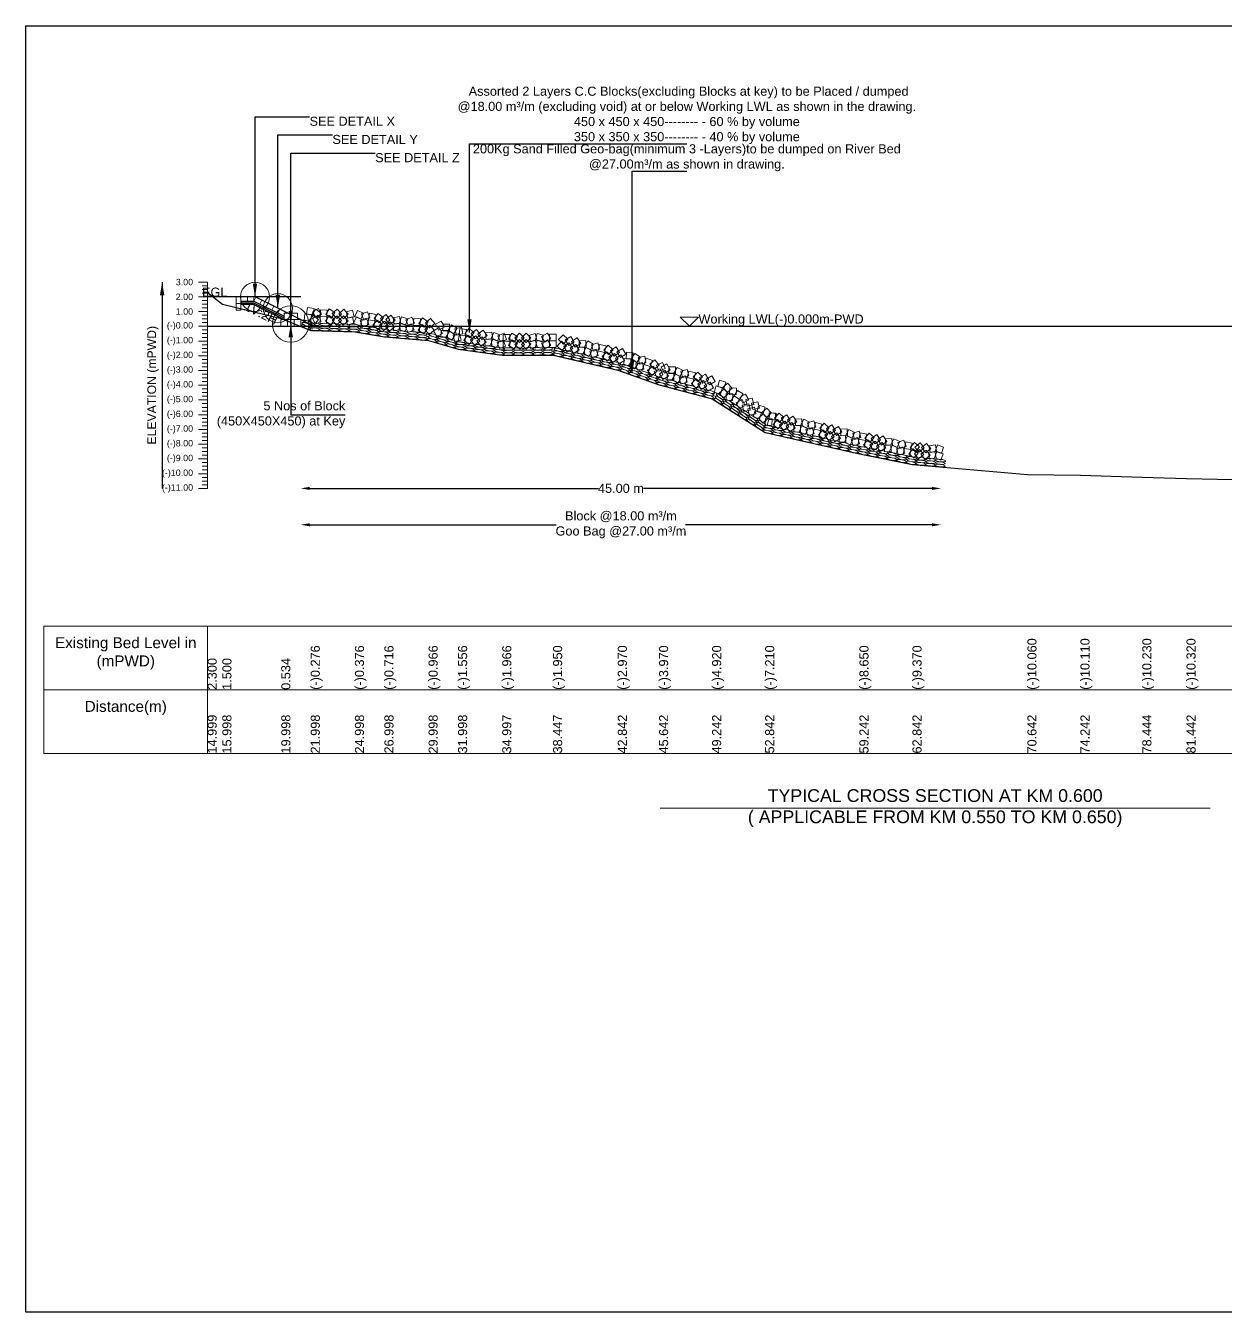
# Model space of a CAD drawing. Header units: inches. Extents: x 89000 to 1304432, y -10828 to 220529.
# Drawn here: x 293979 to 300574, y 163409 to 170480 of the extents above; entities that cross this region are included whole.
import ezdxf

# ---------------------------------------------------------------- set-up
doc = ezdxf.new("R2010")
doc.units = ezdxf.units.IN
doc.header["$LTSCALE"] = 7
doc.header["$MEASUREMENT"] = 0
for name, color, linetype, lineweight in [('Cross section Data Border', 7, 'Continuous', 9), ('Cross Section Labels', 7, 'Continuous', 9), ('Existing_Bed_Level for Xsection', 7, 'Continuous', 25), ('Long Section Labels', 7, 'Continuous', 9)]:
    doc.layers.add(name, color=color, linetype=linetype, lineweight=lineweight)
doc.styles.get("Standard").update_dxf_attribs({"font": 'arial.ttf'})
doc.dimstyles.new('Appron Lebeling Style', dxfattribs={"dimtxt": 50, "dimasz": 50, "dimexe": 0.18, "dimexo": 0.0625, "dimgap": 0.09, "dimtad": 0, "dimtih": 1, "dimtoh": 1, "dimdec": 4, "dimzin": 0, "dimdsep": 46, "dimtxsty": 'Standard', "dimcen": 0.09, "dimse1": 1, "dimse2": 1, "dimadec": 0, "dimazin": 0, "dimtfac": 1, "dimtdec": 4, "dimtofl": 0, "dimtmove": 0, "dimatfit": 3, "dimfxl": 1, "dimtolj": 1, "dimtzin": 0, "dimarcsym": 0})
doc.dimstyles.get("Standard").update_dxf_attribs({"dimtxt": 0.18, "dimasz": 0.18, "dimexe": 0.18, "dimexo": 0.0625, "dimgap": 0.09, "dimtad": 0, "dimtih": 1, "dimtoh": 1, "dimdec": 4, "dimzin": 0, "dimdsep": 46, "dimtxsty": 'Standard', "dimcen": 0.09, "dimadec": 0, "dimazin": 0, "dimtfac": 1, "dimtdec": 4, "dimtofl": 0, "dimtmove": 0, "dimatfit": 3, "dimfxl": 1, "dimtolj": 1, "dimtzin": 0, "dimarcsym": 0})

# ---------------------------------------------------------------- blocks, each defined once
blk = doc.blocks.new('*D13')
at = {"layer": 'Cross Section Labels', "color": 0, "lineweight": -2, "transparency": 16777216}
for p, q in [((295540.8, 167937.3), (297127.9, 167937.3)), ((298962.1, 167937.3), (297375.1, 167937.3))]:
    blk.add_line(p, q, dxfattribs=at)
at = {"layer": 'Cross Section Labels', "color": 0, "transparency": 16777216}
for points in [[(295540.8, 167945.6), (295540.8, 167928.9), (295490.8, 167937.3)], [(298962.1, 167945.6), (298962.1, 167928.9), (299012.1, 167937.3)]]:
    blk.add_solid(points, dxfattribs=at)
at = {"layer": 'Defpoints', "color": 0, "transparency": 16777216}
for p in [(295490.8, 168828.3), (299012.1, 168055.3), (299012.1, 167937.3)]:
    blk.add_point(p, dxfattribs=at)
at = {"layer": 'Cross Section Labels', "color": 0, "transparency": 16777216, "insert": (297251.5, 167937.3), "char_height": 50, "attachment_point": 5}
blk.add_mtext('\\A1;45.00 m', dxfattribs=at)
blk = doc.blocks.new('*D14')
at = {"layer": 'Cross Section Labels', "color": 0, "lineweight": -2, "transparency": 16777216}
for p, q in [((295540.8, 167737.3), (296895.9, 167737.3)), ((298962.1, 167737.3), (297607.1, 167737.3))]:
    blk.add_line(p, q, dxfattribs=at)
at = {"layer": 'Cross Section Labels', "color": 0, "transparency": 16777216}
for points in [[(295540.8, 167745.6), (295540.8, 167728.9), (295490.8, 167737.3)], [(298962.1, 167745.6), (298962.1, 167728.9), (299012.1, 167737.3)]]:
    blk.add_solid(points, dxfattribs=at)
at = {"layer": 'Defpoints', "color": 0, "transparency": 16777216}
for p in [(295490.8, 168828.3), (299012.1, 168055.3), (299012.1, 167737.3)]:
    blk.add_point(p, dxfattribs=at)
at = {"layer": 'Cross Section Labels', "color": 0, "transparency": 16777216, "insert": (297251.5, 167737.3), "char_height": 50, "attachment_point": 5}
blk.add_mtext('\\A1;Block @18.00 m³/m ^JGoo Bag @27.00 m³/m ', dxfattribs=at)

msp = doc.modelspace()

# ---------------------------------------------------------------- linework, layer by layer
msp.add_lwpolyline([(293979.0225, 170480.18743), (303979.0225, 170480.18743), (303979.0225, 163409.18743), (293979.0225, 163409.18743)], close=True)
at = {"layer": 'Cross section Data Border'}
msp.add_lwpolyline([(294079.0225, 167180.18743), (301767.42816, 167180.18743), (301767.42816, 166480.18743), (294079.0225, 166480.18743)], close=True, dxfattribs=at)
for points in [[(294979.0225, 167180.18743), (294979.0225, 166480.18743)], [(294079.0225, 166830.18743), (301767.42816, 166830.18743)]]:
    msp.add_lwpolyline(points, dxfattribs=at)
at = {"layer": 'Cross Section Labels'}
msp.add_lwpolyline([(297627.78805, 168828.25743), (297677.78805, 168878.25743), (297577.78805, 168878.25743)], close=True, dxfattribs=at)
msp.add_lwpolyline([(297467.0225, 166180.18743), (298979.0225, 166180.18743), (300491.0225, 166180.18743)], dxfattribs=at)
for centre, radius in [((295239.68805, 168990.25743), 80), ((295365.23805, 168927.48243), 80), ((295436.11305, 168840.40743), 100)]:
    msp.add_circle(centre, radius, dxfattribs=at)
at = {"layer": 'Existing_Bed_Level for Xsection'}
for points in [[(294979.0225, 169014.55743), (295059.99658, 168949.75743), (295383.99016, 168871.51143), (295545.98695, 168805.90143), (295788.95783, 168797.80143), (295950.95462, 168770.26143), (296193.92549, 168750.01143), (296355.92228, 168702.22143), (296598.89315, 168669.01143), (296878.29556, 168670.30743), (297234.30928, 168587.68743), (297461.1269, 168506.68743), (297752.68168, 168429.73743), (298044.30395, 168244.24743), (298562.68158, 168127.60743), (298854.30031, 168069.28743), (299486.11068, 168013.39743), (299777.68148, 168009.34743), (300118.08421, 167999.62743), (300360.95017, 167992.33743), (300701.10549, 167985.04743), (301106.10415, 167980.18743)], [(295490.78805, 168990.25743), (294979.0225, 168990.25743)], [(295563.68805, 168828.25743), (295244.81889, 168987.69201), (295239.68805, 168990.25743), (295233.9516, 168990.25743), (295161.0516, 168990.25743)], [(295161.0516, 168965.95743), (295233.9516, 168965.95743), (295399.66305, 168883.1017)], [(295161.0516, 168957.85743), (295232.03944, 168957.85743), (295399.66305, 168874.04563)], [(295161.0516, 168949.75743), (295230.12729, 168949.75743), (295399.66305, 168864.98955)], [(294979.0225, 168828.25743), (301106.10415, 168828.25743)]]:
    msp.add_lwpolyline(points, dxfattribs=at)
at = {"layer": 'Long Section Labels'}
for points in [[(294979.0225, 169071.25743), (294929.0225, 169071.25743)], [(294979.0225, 167937.25743), (294979.0225, 168018.25743), (294979.0225, 168099.25743), (294979.0225, 168180.25743), (294979.0225, 168261.25743), (294979.0225, 168342.25743), (294979.0225, 168423.25743), (294979.0225, 168504.25743), (294979.0225, 168585.25743), (294979.0225, 168666.25743), (294979.0225, 168747.25743), (294979.0225, 168828.25743), (294979.0225, 168909.25743), (294979.0225, 168990.25743), (294979.0225, 169071.25743)], [(294979.0225, 169051.00743), (294949.0225, 169051.00743)], [(294979.0225, 169030.75743), (294949.0225, 169030.75743)], [(294979.0225, 169010.50743), (294949.0225, 169010.50743)], [(294979.0225, 168990.25743), (294929.0225, 168990.25743)], [(294979.0225, 168970.00743), (294949.0225, 168970.00743)], [(294979.0225, 168949.75743), (294949.0225, 168949.75743)], [(294979.0225, 168929.50743), (294949.0225, 168929.50743)], [(294979.0225, 168909.25743), (294929.0225, 168909.25743)], [(294979.0225, 168889.00743), (294949.0225, 168889.00743)], [(294979.0225, 168868.75743), (294949.0225, 168868.75743)], [(294979.0225, 168828.25743), (294929.0225, 168828.25743)], [(294979.0225, 168848.50743), (294949.0225, 168848.50743)], [(294979.0225, 168808.00743), (294949.0225, 168808.00743)], [(294979.0225, 168787.75743), (294949.0225, 168787.75743)], [(294979.0225, 168747.25743), (294929.0225, 168747.25743)], [(294979.0225, 168767.50743), (294949.0225, 168767.50743)], [(294979.0225, 168727.00743), (294949.0225, 168727.00743)], [(294979.0225, 168666.25743), (294929.0225, 168666.25743)], [(294979.0225, 168706.75743), (294949.0225, 168706.75743)], [(294979.0225, 168686.50743), (294949.0225, 168686.50743)], [(294979.0225, 168646.00743), (294949.0225, 168646.00743)], [(294979.0225, 168585.25743), (294929.0225, 168585.25743)], [(294979.0225, 168625.75743), (294949.0225, 168625.75743)], [(294979.0225, 168605.50743), (294949.0225, 168605.50743)], [(294979.0225, 168504.25743), (294929.0225, 168504.25743)], [(294979.0225, 168565.00743), (294949.0225, 168565.00743)], [(294979.0225, 168544.75743), (294949.0225, 168544.75743)], [(294979.0225, 168524.50743), (294949.0225, 168524.50743)], [(294979.0225, 168484.00743), (294949.0225, 168484.00743)], [(294979.0225, 168463.75743), (294949.0225, 168463.75743)], [(294979.0225, 168443.50743), (294949.0225, 168443.50743)], [(294979.0225, 168423.25743), (294929.0225, 168423.25743)], [(294979.0225, 168403.00743), (294949.0225, 168403.00743)], [(294979.0225, 168382.75743), (294949.0225, 168382.75743)], [(294979.0225, 168362.50743), (294949.0225, 168362.50743)], [(294979.0225, 168342.25743), (294929.0225, 168342.25743)], [(294979.0225, 168322.00743), (294949.0225, 168322.00743)], [(294979.0225, 168301.75743), (294949.0225, 168301.75743)], [(294979.0225, 168261.25743), (294929.0225, 168261.25743)], [(294979.0225, 168281.50743), (294949.0225, 168281.50743)], [(294979.0225, 168241.00743), (294949.0225, 168241.00743)], [(294979.0225, 168220.75743), (294949.0225, 168220.75743)], [(294979.0225, 168180.25743), (294929.0225, 168180.25743)], [(294979.0225, 168200.50743), (294949.0225, 168200.50743)], [(294979.0225, 168160.00743), (294949.0225, 168160.00743)], [(294979.0225, 168099.25743), (294929.0225, 168099.25743)], [(294979.0225, 168139.75743), (294949.0225, 168139.75743)], [(294979.0225, 168119.50743), (294949.0225, 168119.50743)], [(294979.0225, 168079.00743), (294949.0225, 168079.00743)], [(294979.0225, 168018.25743), (294929.0225, 168018.25743)], [(294979.0225, 168058.75743), (294949.0225, 168058.75743)], [(294979.0225, 168038.50743), (294949.0225, 168038.50743)], [(294979.0225, 167937.25743), (294929.0225, 167937.25743)], [(294979.0225, 167998.00743), (294949.0225, 167998.00743)], [(294979.0225, 167977.75743), (294949.0225, 167977.75743)], [(294979.0225, 167957.50743), (294949.0225, 167957.50743)]]:
    msp.add_lwpolyline(points, dxfattribs=at)
for points in [[(295161.0516, 168990.25743), (295136.7516, 168990.25743), (295136.7516, 168953.80743), (295161.0516, 168953.80743)], [(295161.0516, 168953.80743), (295136.7516, 168953.80743), (295136.7516, 168917.35743), (295161.0516, 168917.35743)], [(295197.5016, 168990.25743), (295161.0516, 168990.25743), (295161.0516, 168965.95743), (295197.5016, 168965.95743)], [(295233.9516, 168990.25743), (295197.5016, 168990.25743), (295197.5016, 168965.95743), (295233.9516, 168965.95743)], [(295277.42076, 168971.39107), (295244.81889, 168987.69201), (295233.9516, 168965.95743), (295266.55347, 168949.65649)], [(295310.02263, 168955.09014), (295277.42076, 168971.39107), (295266.55347, 168949.65649), (295299.15534, 168933.35556)], [(295342.6245, 168938.7892), (295310.02263, 168955.09014), (295299.15534, 168933.35556), (295331.75721, 168917.05462)], [(295375.22637, 168922.48827), (295342.6245, 168938.7892), (295331.75721, 168917.05462), (295364.35908, 168900.75368)], [(295564.03232, 168926.23636), (295527.85688, 168930.70176), (295523.39147, 168894.52632), (295559.56692, 168890.06092)], [(295407.82824, 168906.18733), (295375.22637, 168922.48827), (295364.35908, 168900.75368), (295396.96095, 168884.45275)], [(295417.88805, 168864.70743), (295381.43805, 168864.70743), (295381.43805, 168828.25743), (295417.88805, 168828.25743)], [(295436.11305, 168901.15743), (295399.66305, 168901.15743), (295399.66305, 168864.70743), (295436.11305, 168864.70743)], [(295454.33805, 168864.70743), (295417.88805, 168864.70743), (295417.88805, 168828.25743), (295454.33805, 168828.25743)], [(295472.56305, 168901.15743), (295436.11305, 168901.15743), (295436.11305, 168864.70743), (295472.56305, 168864.70743)], [(295490.78805, 168864.70743), (295454.33805, 168864.70743), (295454.33805, 168828.25743), (295490.78805, 168828.25743)], [(295550.3494, 168892.45204), (295514.17396, 168896.91744), (295509.70855, 168860.742), (295545.884, 168856.2766)], [(295589.34024, 168866.4745), (295560.2529, 168888.44104), (295538.28635, 168859.3537), (295567.37369, 168837.38716)], [(295603.02316, 168900.25882), (295573.93582, 168922.22536), (295551.96927, 168893.13802), (295581.05661, 168871.17148)], [(295587.03517, 168889.0067), (295554.86857, 168871.86284), (295572.01243, 168839.69624), (295604.17903, 168856.8401)], [(295588.24964, 168925.43647), (295556.08304, 168908.29261), (295573.2269, 168876.126), (295605.3935, 168893.26986)], [(295634.77568, 168880.74465), (295598.34592, 168881.95912), (295597.13145, 168845.52936), (295633.56121, 168844.31488)], [(295635.99015, 168917.17441), (295599.56039, 168918.38888), (295598.34592, 168881.95912), (295634.77568, 168880.74465)], [(295677.48408, 168867.77517), (295646.53068, 168887.02328), (295627.28257, 168856.06989), (295658.23596, 168836.82178)], [(295678.69855, 168904.20493), (295647.74515, 168923.45305), (295628.49704, 168892.49965), (295659.45044, 168873.25154)], [(295689.6821, 168886.46745), (295663.0537, 168861.57708), (295687.94407, 168834.94867), (295714.57247, 168859.83904)], [(295690.89657, 168922.89721), (295664.26817, 168898.00684), (295689.15854, 168871.37843), (295715.78694, 168896.2688)], [(295751.00292, 168858.64508), (295726.09135, 168885.25366), (295699.48278, 168860.34209), (295724.39434, 168833.73352)], [(295752.21739, 168895.07485), (295727.30582, 168921.68342), (295700.69725, 168896.77185), (295725.60881, 168870.16328)], [(295775.29179, 168880.16105), (295739.79068, 168871.8983), (295748.05343, 168836.39718), (295783.55454, 168844.65993)], [(295776.50627, 168916.59081), (295741.00515, 168908.32806), (295749.2679, 168872.82694), (295784.76902, 168881.08969)], [(295830.16626, 168864.25242), (295797.04044, 168879.46039), (295781.83246, 168846.33457), (295814.95828, 168831.1266)], [(295836.27523, 168900.18684), (295803.14941, 168915.39482), (295787.94143, 168882.269), (295821.06726, 168867.06102)], [(295852.69677, 168872.60373), (295818.51458, 168859.94751), (295831.1708, 168825.76531), (295865.35299, 168838.42153)], [(295858.80575, 168908.53816), (295824.62355, 168895.88194), (295837.27977, 168861.69974), (295871.46197, 168874.35596)], [(295898.88991, 168857.98828), (295862.95548, 168864.09725), (295856.84651, 168828.16282), (295892.78094, 168822.05385)], [(295904.99888, 168893.9227), (295869.06446, 168900.03167), (295862.95548, 168864.09725), (295898.88991, 168857.98828)], [(295939.46288, 168839.38589), (295911.38332, 168862.62682), (295888.14239, 168834.54726), (295916.22195, 168811.30633)], [(295945.57185, 168875.32032), (295917.49229, 168898.56125), (295894.25136, 168870.48169), (295922.33092, 168847.24076)], [(295954.06687, 168856.26536), (295924.32931, 168835.18742), (295945.40725, 168805.44985), (295975.14482, 168826.52779)], [(295960.17585, 168892.19978), (295930.43828, 168871.12184), (295951.51622, 168841.38427), (295981.25379, 168862.46221)], [(296009.61965, 168861.70017), (295986.06426, 168889.51646), (295958.24797, 168865.96106), (295981.80336, 168838.14477)], [(296034.95, 168881.97971), (295999.08141, 168875.49537), (296005.56575, 168839.62678), (296041.43434, 168846.11112)], [(296079.89833, 168868.75982), (296045.59799, 168881.09227), (296033.26554, 168846.79194), (296067.56588, 168834.45948)], [(296101.63602, 168878.99904), (296068.65547, 168863.47853), (296084.17598, 168830.49798), (296117.15653, 168846.01849)], [(296148.90578, 168868.36949), (296112.58171, 168871.39686), (296109.55435, 168835.0728), (296145.87841, 168832.04543)], [(296190.91522, 168853.289), (296160.9589, 168874.05487), (296140.19303, 168844.09855), (296170.14935, 168823.33268)], [(296204.02909, 168871.35054), (296176.19405, 168847.81731), (296199.72729, 168819.98227), (296227.56232, 168843.51551)], [(296280.74996, 168824.48299), (296263.30921, 168856.4896), (296231.30261, 168839.04885), (296248.74336, 168807.04224)], [(296006.59228, 168825.37611), (295983.03689, 168853.19239), (295955.2206, 168829.637), (295978.776, 168801.82071)], [(296031.92263, 168845.65565), (295996.05404, 168839.17131), (296002.53838, 168803.30272), (296038.40697, 168809.78706)], [(296076.87096, 168832.43576), (296042.57063, 168844.76821), (296030.23817, 168810.46787), (296064.53851, 168798.13542)], [(296098.60865, 168842.67497), (296065.6281, 168827.15447), (296081.14861, 168794.17392), (296114.12916, 168809.69443)], [(296145.87841, 168832.04543), (296109.55435, 168835.0728), (296106.52698, 168798.74873), (296142.85104, 168795.72136)], [(296187.88785, 168816.96493), (296157.93154, 168837.73081), (296137.16566, 168807.77449), (296167.12198, 168787.00862)], [(296201.00172, 168835.02648), (296173.16668, 168811.49324), (296196.69992, 168783.65821), (296224.53496, 168807.19144)], [(296270.43642, 168789.52254), (296252.99568, 168821.52914), (296220.98907, 168804.08839), (296238.42982, 168772.08179)], [(296299.34575, 168804.25811), (296262.90702, 168805.16448), (296262.00065, 168768.72575), (296298.43938, 168767.81938)], [(296309.65929, 168839.21856), (296273.22056, 168840.12493), (296272.31419, 168803.6862), (296308.75292, 168802.77983)], [(296340.69007, 168782.21802), (296309.59402, 168801.23481), (296290.57724, 168770.13875), (296321.67329, 168751.12197)], [(296351.00361, 168817.17848), (296319.90756, 168836.19526), (296300.89078, 168805.09921), (296331.98683, 168786.08243)], [(296364.04976, 168787.84772), (296328.61124, 168779.3205), (296337.13846, 168743.88198), (296372.57699, 168752.4092)], [(296374.3633, 168822.80818), (296338.92478, 168814.28096), (296347.452, 168778.84243), (296382.89052, 168787.36965)], [(296402.65498, 168811.10577), (296366.54077, 168816.04197), (296361.60457, 168779.92776), (296397.71878, 168774.99156)], [(296443.8119, 168793.83375), (296414.9908, 168816.14848), (296392.67608, 168787.32738), (296421.49717, 168765.01265)], [(296457.85879, 168811.17958), (296428.82299, 168789.14495), (296450.85761, 168760.10915), (296479.89341, 168782.14378)], [(296516.01041, 168777.22791), (296493.95267, 168806.24616), (296464.93442, 168784.18842), (296486.99216, 168755.17017)], [(296542.37364, 168796.14527), (296506.21332, 168791.55897), (296510.79962, 168755.39866), (296546.95993, 168759.98495)], [(296586.56335, 168780.57648), (296552.96012, 168794.69828), (296538.83833, 168761.09504), (296572.44156, 168746.97325)], [(296608.81013, 168789.65666), (296575.05796, 168775.89464), (296588.81998, 168742.14246), (296622.57215, 168755.90449)], [(296683.00948, 168772.07342), (296651.34784, 168790.13285), (296633.28841, 168758.47121), (296664.95005, 168740.41178)], [(296694.48926, 168791.2152), (296668.82474, 168765.3321), (296694.70784, 168739.66758), (296720.37236, 168765.55067)], [(296756.82187, 168765.74027), (296730.91835, 168791.38417), (296705.27444, 168765.48064), (296731.17797, 168739.83674)], [(296780.27663, 168788.1626), (296745.11469, 168778.55839), (296754.71891, 168743.39645), (296789.88084, 168753.00067)], [(296826.21094, 168778.93455), (296790.96142, 168788.21216), (296781.68381, 168752.96265), (296816.93333, 168743.68503)], [(296846.96717, 168791.04023), (296815.47443, 168772.68786), (296833.82679, 168741.19511), (296865.31954, 168759.54748)], [(296397.71878, 168774.99156), (296361.60457, 168779.92776), (296356.66836, 168743.81355), (296392.78258, 168738.87735)], [(296438.8757, 168757.71953), (296410.0546, 168780.03426), (296387.73987, 168751.21317), (296416.56097, 168728.89844)], [(296452.92259, 168775.06536), (296423.88678, 168753.03074), (296445.92141, 168723.99494), (296474.95721, 168746.02956)], [(296511.07421, 168741.1137), (296489.01647, 168770.13194), (296459.99822, 168748.0742), (296482.05596, 168719.05596)], [(296537.43743, 168760.03105), (296501.27712, 168755.44476), (296505.86342, 168719.28444), (296542.02373, 168723.87074)], [(296581.62715, 168744.46227), (296548.02392, 168758.58406), (296533.90213, 168724.98083), (296567.50536, 168710.85903)], [(296603.87393, 168753.54245), (296570.12175, 168739.78042), (296583.88378, 168706.02825), (296617.63595, 168719.79027)], [(296639.8396, 168783.41258), (296603.39, 168783.24351), (296603.55907, 168746.79391), (296640.00867, 168746.96298)], [(296640.00867, 168746.96298), (296603.55907, 168746.79391), (296603.72814, 168710.3443), (296640.17775, 168710.51337)], [(296683.17855, 168735.62381), (296651.51691, 168753.68324), (296633.45748, 168722.0216), (296665.11912, 168703.96217)], [(296694.65833, 168754.76559), (296668.99381, 168728.88249), (296694.87691, 168703.21797), (296720.54143, 168729.10107)], [(296756.99095, 168729.29066), (296731.08742, 168754.93456), (296705.44351, 168729.03104), (296731.34704, 168703.38713)], [(296780.4457, 168751.71299), (296745.28376, 168742.10878), (296754.88798, 168706.94684), (296790.04991, 168716.55106)], [(296826.38001, 168742.48494), (296791.1305, 168751.76255), (296781.85288, 168716.51304), (296817.1024, 168707.23542)], [(296847.13624, 168754.59062), (296815.6435, 168736.23825), (296833.99587, 168704.7455), (296865.48861, 168723.09787)], [(296894.98686, 168784.59608), (296858.53725, 168784.42701), (296858.70632, 168747.9774), (296895.15593, 168748.14647)], [(296895.15593, 168748.14647), (296858.70632, 168747.9774), (296858.87539, 168711.52779), (296895.325, 168711.69686)], [(296952.04163, 168721.17374), (296925.39726, 168746.04701), (296900.52398, 168719.40264), (296927.16835, 168694.52936)], [(296960.28159, 168756.68015), (296933.63722, 168781.55343), (296908.76394, 168754.90905), (296935.40832, 168730.03578)], [(296967.62575, 168737.15273), (296936.68471, 168717.88475), (296955.95269, 168686.94372), (296986.89372, 168706.21169)], [(296975.86571, 168772.65914), (296944.92468, 168753.39117), (296964.19265, 168722.45013), (296995.13369, 168741.71811)], [(297022.40478, 168697.99172), (297003.11217, 168728.9174), (296972.18649, 168709.6248), (296991.4791, 168678.69911)], [(297030.64474, 168733.49814), (297011.35213, 168764.42382), (296980.42645, 168745.13121), (296999.71906, 168714.20553)], [(297050.39761, 168714.40171), (297013.96864, 168713.16386), (297015.20649, 168676.73488), (297051.63546, 168677.97273)], [(297058.63757, 168749.90812), (297022.2086, 168748.67027), (297023.44645, 168712.2413), (297059.87543, 168713.47915)], [(297101.20635, 168730.33729), (297069.04589, 168747.49267), (297051.89051, 168715.33221), (297084.05097, 168698.17683)], [(297124.19458, 168737.33083), (297089.31879, 168726.73453), (297099.9151, 168691.85874), (297134.79089, 168702.45504)], [(297169.43445, 168719.98805), (297133.92803, 168728.22801), (297125.68807, 168692.7216), (297161.19448, 168684.48163)], [(297208.8265, 168699.00041), (297182.18212, 168723.87368), (297157.30885, 168697.22931), (297183.95322, 168672.35603)], [(297224.41062, 168714.9794), (297193.46958, 168695.71143), (297212.73756, 168664.77039), (297243.67859, 168684.03837)], [(297092.96639, 168694.83087), (297060.80592, 168711.98626), (297043.65054, 168679.82579), (297075.81101, 168662.67041)], [(297115.95462, 168701.82442), (297081.07883, 168691.22811), (297091.67514, 168656.35232), (297126.55093, 168666.94863)], [(297161.19448, 168684.48163), (297125.68807, 168692.7216), (297117.44811, 168657.21518), (297152.95452, 168648.97522)], [(297200.58653, 168663.49399), (297173.94216, 168688.36727), (297149.06889, 168661.72289), (297175.71326, 168636.84962)], [(297216.17065, 168679.47299), (297185.22962, 168660.20501), (297204.4976, 168629.26398), (297235.43863, 168648.53195)], [(297270.94968, 168640.31198), (297251.65708, 168671.23766), (297220.7314, 168651.94505), (297240.024, 168621.01937)], [(297279.18965, 168675.8184), (297259.89704, 168706.74408), (297228.97136, 168687.45147), (297248.26397, 168656.52579)], [(297306.43501, 168648.85197), (297270.10452, 168651.80117), (297267.15532, 168615.47068), (297303.48582, 168612.52148)], [(297318.69363, 168683.17877), (297282.36314, 168686.12797), (297279.41394, 168649.79747), (297315.74443, 168646.84827)], [(297346.47775, 168624.52714), (297316.49753, 168645.2585), (297295.76618, 168615.27828), (297325.74639, 168594.54692)], [(297358.73637, 168658.85393), (297328.75615, 168679.58529), (297308.02479, 168649.60507), (297338.00501, 168628.87372)], [(297382.3751, 168663.16426), (297346.514, 168656.63861), (297353.03965, 168620.77751), (297388.90075, 168627.30316)], [(297425.32687, 168640.74636), (297391.00008, 168653.00497), (297378.74146, 168618.67818), (297413.06826, 168606.41956)], [(297370.11648, 168628.83747), (297334.25538, 168622.31181), (297340.78103, 168586.45072), (297376.64213, 168592.97637)], [(297413.06826, 168606.41956), (297378.74146, 168618.67818), (297366.48284, 168584.35139), (297400.80964, 168572.09277)], [(297449.79271, 168581.05169), (297426.17751, 168608.81722), (297398.41198, 168585.20203), (297422.02718, 168557.43649)], [(297462.05133, 168615.37848), (297438.43613, 168643.14402), (297410.6706, 168619.52882), (297434.28579, 168591.76328)], [(297467.10695, 168595.13749), (297434.15988, 168579.54605), (297449.75132, 168546.59898), (297482.69839, 168562.19042)], [(297479.36557, 168629.46429), (297446.4185, 168613.87285), (297462.00994, 168580.92578), (297494.95701, 168596.51722)], [(297513.15948, 168554.53876), (297494.80357, 168586.02944), (297463.31288, 168567.67353), (297481.66879, 168536.18285)], [(297522.4612, 168589.78192), (297504.10529, 168621.2726), (297472.61461, 168602.9167), (297490.97051, 168571.42601)], [(297550.93385, 168605.34452), (297514.48414, 168605.20037), (297514.62828, 168568.75066), (297551.07799, 168568.8948)], [(297592.89618, 168584.5051), (297561.26499, 168602.61782), (297543.15227, 168570.98663), (297574.78346, 168552.87391)], [(297616.08392, 168590.80567), (297580.90586, 168581.26068), (297590.45086, 168546.08262), (297625.62891, 168555.62761)], [(297660.78299, 168572.11314), (297625.53983, 168581.41487), (297616.23811, 168546.1717), (297651.48127, 168536.86998)], [(297699.52751, 168549.95289), (297673.64153, 168575.6145), (297647.97991, 168549.72852), (297673.8659, 168524.0669)], [(297541.63213, 168570.10135), (297505.18241, 168569.95721), (297505.32656, 168533.5075), (297541.77627, 168533.65164)], [(297583.59446, 168549.26194), (297551.96327, 168567.37466), (297533.85055, 168535.74347), (297565.48174, 168517.63075)], [(297606.7822, 168555.56251), (297571.60414, 168546.01751), (297581.14913, 168510.83946), (297616.32719, 168520.38445)], [(297651.48127, 168536.86998), (297616.23811, 168546.1717), (297606.93639, 168510.92854), (297642.17955, 168501.62682)], [(297690.22579, 168514.70973), (297664.33981, 168540.37134), (297638.67819, 168514.48535), (297664.56418, 168488.82374)], [(297706.28239, 168530.21388), (297674.77709, 168511.88305), (297693.10792, 168480.37776), (297724.61321, 168498.70859)], [(297715.58411, 168565.45704), (297684.07882, 168547.12621), (297702.40964, 168515.62092), (297733.91493, 168533.95175)], [(297759.86161, 168489.42671), (297741.5057, 168520.91739), (297710.01502, 168502.56149), (297728.37093, 168471.0708)], [(297769.16333, 168524.66987), (297750.80742, 168556.16056), (297719.31674, 168537.80465), (297737.67265, 168506.31396)], [(297829.06048, 168521.36888), (297794.28745, 168532.2977), (297783.35863, 168497.52467), (297818.13166, 168486.59585)], [(297862.7153, 168488.77331), (297838.07616, 168515.63434), (297811.21512, 168490.9952), (297835.85426, 168464.13417)], [(297809.49796, 168490.61322), (297774.72493, 168501.54204), (297763.79611, 168466.76902), (297798.56914, 168455.8402)], [(297843.15278, 168458.01765), (297818.51364, 168484.87869), (297791.6526, 168460.23955), (297816.29174, 168433.37851)], [(297867.1589, 168456.98102), (297830.74341, 168458.56664), (297829.15779, 168422.15114), (297865.57328, 168420.56552)], [(297886.72142, 168487.73667), (297850.30593, 168489.32229), (297848.72031, 168452.90679), (297885.1358, 168451.32118)], [(297904.07309, 168425.60013), (297873.31743, 168445.16265), (297853.75491, 168414.40699), (297884.51057, 168394.84447)], [(297923.63561, 168456.35578), (297892.87995, 168475.9183), (297873.31743, 168445.16265), (297904.07309, 168425.60013)], [(297953.82349, 168423.47864), (297936.95023, 168455.78801), (297904.64086, 168438.91474), (297921.51412, 168406.60537)], [(297973.82928, 168433.3762), (297938.24581, 168425.47562), (297946.14638, 168389.89215), (297981.72985, 168397.79272)], [(297934.26097, 168392.72299), (297917.38771, 168425.03236), (297885.07834, 168408.15909), (297901.9516, 168375.84972)], [(297954.26676, 168402.62054), (297918.68329, 168394.71997), (297926.58386, 168359.1365), (297962.16733, 168367.03707)], [(297992.934, 168347.49187), (297985.00509, 168383.06904), (297949.42793, 168375.14013), (297957.35683, 168339.56296)], [(298012.49652, 168378.24752), (298004.56761, 168413.82469), (297968.99045, 168405.89578), (297976.91935, 168370.31861)], [(298024.78754, 168353.67558), (297990.01451, 168364.6044), (297979.0857, 168329.83137), (298013.85872, 168318.90255)], [(298044.35006, 168384.43124), (298009.57703, 168395.36006), (297998.64822, 168360.58703), (298033.42124, 168349.65821)], [(298078.00488, 168351.83566), (298053.36574, 168378.6967), (298026.50471, 168354.05756), (298051.14385, 168327.19652)], [(298058.44236, 168321.08001), (298033.80322, 168347.94105), (298006.94218, 168323.30191), (298031.58133, 168296.44087)], [(298082.44848, 168320.04338), (298046.03299, 168321.62899), (298044.44737, 168285.2135), (298080.86287, 168283.62788)], [(298099.906, 168311.44059), (298064.3451, 168319.44214), (298056.34355, 168283.88124), (298091.90445, 168275.87969)], [(298102.011, 168350.79903), (298065.59551, 168352.38465), (298064.00989, 168315.96915), (298100.42539, 168314.38354)], [(298107.90755, 168347.00149), (298072.34664, 168355.00304), (298064.3451, 168319.44214), (298099.906, 168311.44059)], [(298139.43798, 168290.71772), (298112.62732, 168315.41167), (298087.93337, 168288.60101), (298114.74403, 168263.90706)], [(298147.43953, 168326.27863), (298120.62886, 168350.97257), (298095.93492, 168324.16191), (298122.74558, 168299.46796)], [(298154.91454, 168306.80092), (298124.10348, 168287.32578), (298143.57862, 168256.51472), (298174.38968, 168275.98986)], [(298162.91608, 168342.36182), (298132.10502, 168322.88668), (298151.58016, 168292.07562), (298182.39122, 168311.55076)], [(298209.95508, 168268.00833), (298190.45541, 168298.80388), (298159.65987, 168279.30421), (298179.15954, 168248.50866)], [(298217.95663, 168303.56924), (298198.45696, 168334.36478), (298167.66142, 168314.86511), (298187.16109, 168284.06957)], [(298245.83873, 168320.16667), (298209.41888, 168318.68443), (298210.90112, 168282.26458), (298247.32097, 168283.74682)], [(298288.53786, 168300.88189), (298256.26302, 168317.8211), (298239.3238, 168285.54626), (298271.59864, 168268.60705)], [(298311.47865, 168308.02952), (298276.67474, 168297.19945), (298287.50481, 168262.39554), (298322.30872, 168273.22561)], [(298356.83386, 168290.99066), (298321.27296, 168298.9922), (298313.27141, 168263.4313), (298348.83231, 168255.42975)], [(298396.36584, 168270.26779), (298369.55518, 168294.96173), (298344.86123, 168268.15107), (298371.67189, 168243.45713)], [(298237.83718, 168284.60577), (298201.41733, 168283.12353), (298202.89958, 168246.70368), (298239.31943, 168248.18592)], [(298280.53631, 168265.32099), (298248.26147, 168282.2602), (298231.32225, 168249.98536), (298263.59709, 168233.04614)], [(298303.4771, 168272.46861), (298268.67319, 168261.63855), (298279.50326, 168226.83464), (298314.30717, 168237.66471)], [(298348.83231, 168255.42975), (298313.27141, 168263.4313), (298305.26986, 168227.8704), (298340.83076, 168219.86885)], [(298388.36429, 168234.70689), (298361.55363, 168259.40083), (298336.85968, 168232.59017), (298363.67034, 168207.89623)], [(298403.84085, 168250.79008), (298373.02979, 168231.31494), (298392.50493, 168200.50388), (298423.31599, 168219.97902)], [(298411.8424, 168286.35098), (298381.03134, 168266.87584), (298400.50648, 168236.06478), (298431.31754, 168255.53992)], [(298458.88139, 168211.9975), (298439.38173, 168242.79304), (298408.58618, 168223.29337), (298428.08585, 168192.49783)], [(298466.88294, 168247.5584), (298447.38327, 168278.35394), (298416.58773, 168258.85427), (298436.0874, 168228.05873)], [(298486.76349, 168228.59493), (298450.34364, 168227.11269), (298451.82589, 168190.69284), (298488.24574, 168192.17508)], [(298494.76504, 168264.15583), (298458.34519, 168262.67359), (298459.82744, 168226.25374), (298496.24729, 168227.73598)], [(298529.46262, 168209.31015), (298497.18778, 168226.24937), (298480.24856, 168193.97452), (298512.52341, 168177.03531)], [(298537.46417, 168244.87105), (298505.18933, 168261.81027), (298488.25011, 168229.53543), (298520.52495, 168212.59621)], [(298560.40496, 168252.01868), (298525.60105, 168241.18861), (298536.43112, 168206.3847), (298571.23503, 168217.21477)], [(298603.17752, 168235.98027), (298567.43527, 168243.12827), (298560.28728, 168207.38601), (298596.02953, 168200.23802)], [(298643.19424, 168216.20967), (298615.80014, 168240.25474), (298591.75507, 168212.86063), (298619.14917, 168188.81556)], [(298658.28137, 168232.65874), (298627.94533, 168212.45162), (298648.15245, 168182.11558), (298678.48848, 168202.3227)], [(298714.23476, 168195.19484), (298694.00349, 168225.51477), (298663.68356, 168205.2835), (298683.91483, 168174.96357)], [(298552.40341, 168216.45778), (298517.59951, 168205.62771), (298528.42957, 168170.8238), (298563.23348, 168181.65387)], [(298596.02953, 168200.23802), (298560.28728, 168207.38601), (298553.13929, 168171.64376), (298588.88154, 168164.49577)], [(298636.04625, 168180.46742), (298608.65215, 168204.51249), (298584.60708, 168177.11838), (298612.00118, 168153.07331)], [(298651.13337, 168196.91648), (298620.79734, 168176.70936), (298641.00446, 168146.37333), (298671.34049, 168166.58045)], [(298707.08677, 168159.45258), (298686.8555, 168189.77251), (298656.53557, 168169.54124), (298676.76684, 168139.22131)], [(298734.56357, 168176.71271), (298698.18964, 168174.35907), (298700.54328, 168137.98513), (298736.91721, 168140.33878)], [(298741.71156, 168212.45496), (298705.33763, 168210.10132), (298707.69127, 168173.72739), (298744.0652, 168176.08103)], [(298777.7121, 168158.45559), (298745.04102, 168174.61735), (298728.87925, 168141.94627), (298761.55034, 168125.78451)], [(298784.8601, 168194.19785), (298752.18901, 168210.35961), (298736.02725, 168177.68852), (298768.69833, 168161.52676)], [(298800.47522, 168166.15033), (298765.94054, 168154.49023), (298777.60065, 168119.95554), (298812.13533, 168131.61565)], [(298807.62321, 168201.89259), (298773.08853, 168190.23248), (298784.74864, 168155.6978), (298819.28332, 168167.3579)], [(298846.22531, 168150.20208), (298810.48306, 168157.35007), (298803.33506, 168121.60782), (298839.07732, 168114.45982)], [(298853.3733, 168185.94433), (298817.63105, 168193.09232), (298810.48306, 168157.35007), (298846.22531, 168150.20208)], [(298886.24203, 168130.43147), (298858.84792, 168154.47654), (298834.80285, 168127.08244), (298862.19696, 168103.03737)], [(298893.39002, 168166.17373), (298865.99591, 168190.2188), (298841.95084, 168162.82469), (298869.34495, 168138.77962)], [(298892.59657, 168151.5419), (298864.64237, 168128.15035), (298888.03392, 168100.19614), (298915.98813, 168123.5877)], [(298895.8084, 168187.85012), (298867.85419, 168164.45857), (298891.24575, 168136.50436), (298919.19995, 168159.89591)], [(298955.50998, 168156.70453), (298932.09617, 168184.6401), (298904.1606, 168161.2263), (298927.57441, 168133.29072)], [(298980.943, 168176.85515), (298945.04194, 168170.55308), (298951.34401, 168134.65202), (298987.24508, 168140.95409)], [(299025.82361, 168163.40713), (298991.58636, 168175.91364), (298979.07984, 168141.67639), (299013.3171, 168129.16987)], [(298952.29815, 168120.39631), (298928.88435, 168148.33189), (298900.94877, 168124.91808), (298924.36258, 168096.98251)], [(298977.73118, 168140.54694), (298941.83011, 168134.24486), (298948.13219, 168098.3438), (298984.03325, 168104.64587)], [(299022.61178, 168127.09891), (298988.37453, 168139.60542), (298975.86801, 168105.36817), (299010.10527, 168092.86166)]]:
    msp.add_lwpolyline(points, close=True, dxfattribs=at)
for centre, major_axis in [((295528.69619, 168850.04556), (24.98538, -10.11928)), ((295518.35798, 168824.51963), (24.98538, -10.11928)), ((295523.52708, 168837.28259), (24.98538, -10.11928)), ((295567.52066, 168812.07238), (26.94183, -0.89817)), ((295567.97946, 168825.83473), (26.94183, -0.89817)), ((295568.43826, 168839.59708), (26.94183, -0.89817)), ((295621.40432, 168810.27604), (26.94183, -0.89817)), ((295621.86312, 168824.03839), (26.94183, -0.89817)), ((295622.32192, 168837.80075), (26.94183, -0.89817)), ((295675.28799, 168808.4797), (26.94183, -0.89817)), ((295675.74679, 168822.24205), (26.94183, -0.89817)), ((295676.20559, 168836.00441), (26.94183, -0.89817)), ((295729.17165, 168806.68336), (26.94183, -0.89817)), ((295729.63046, 168820.44572), (26.94183, -0.89817)), ((295730.08926, 168834.20807), (26.94183, -0.89817)), ((295783.05532, 168804.88703), (26.94183, -0.89817)), ((295783.51412, 168818.64938), (26.94183, -0.89817)), ((295783.97292, 168832.41173), (26.94183, -0.89817)), ((295837.21422, 168796.58146), (26.5755, -4.51793)), ((295839.52206, 168810.15669), (26.5755, -4.51793)), ((295841.82989, 168823.73192), (26.5755, -4.51793)), ((295890.36523, 168787.54561), (26.5755, -4.51793)), ((295892.67306, 168801.12084), (26.5755, -4.51793)), ((295894.9809, 168814.69606), (26.5755, -4.51793)), ((295943.51624, 168778.50976), (26.5755, -4.51793)), ((295945.82407, 168792.08499), (26.5755, -4.51793)), ((295948.13191, 168805.66021), (26.5755, -4.51793)), ((295997.71199, 168787.09112), (26.86366, -2.23891)), ((295998.85566, 168800.81355), (26.86366, -2.23891)), ((296051.43931, 168782.61331), (26.86366, -2.23891)), ((296052.58299, 168796.33573), (26.86366, -2.23891)), ((296105.16664, 168778.1355), (26.86366, -2.23891)), ((296106.31031, 168791.85792), (26.86366, -2.23891)), ((296160.03764, 168787.38011), (26.86366, -2.23891)), ((296220.0089, 168778.2084), (25.8552, -7.62743)), ((295996.56832, 168773.3687), (26.86366, -2.23891)), ((296050.29564, 168768.89089), (26.86366, -2.23891)), ((296104.02297, 168764.41307), (26.86366, -2.23891)), ((296157.75029, 168759.93526), (26.86366, -2.23891)), ((296158.89396, 168773.65768), (26.86366, -2.23891)), ((296212.21645, 168751.79383), (25.8552, -7.62743)), ((296216.11268, 168765.00112), (25.8552, -7.62743)), ((296263.92685, 168736.53896), (25.8552, -7.62743)), ((296267.82307, 168749.74625), (25.8552, -7.62743)), ((296271.7193, 168762.95353), (25.8552, -7.62743)), ((296315.63725, 168721.28409), (25.8552, -7.62743)), ((296319.53347, 168734.49138), (25.8552, -7.62743)), ((296323.4297, 168747.69866), (25.8552, -7.62743)), ((296366.64469, 168707.70487), (26.70847, -3.65059)), ((296368.50948, 168721.34802), (26.70847, -3.65059)), ((296370.37427, 168734.99117), (26.70847, -3.65059)), ((296421.92641, 168714.04683), (26.70847, -3.65059)), ((296423.7912, 168727.68998), (26.70847, -3.65059)), ((296475.34335, 168706.74564), (26.70847, -3.65059)), ((296477.20813, 168720.38879), (26.70847, -3.65059)), ((296530.62507, 168713.0876), (26.70847, -3.65059)), ((296584.042, 168705.78641), (26.70847, -3.65059)), ((296420.06163, 168700.40368), (26.70847, -3.65059)), ((296473.47856, 168693.10249), (26.70847, -3.65059)), ((296526.89549, 168685.8013), (26.70847, -3.65059)), ((296528.76028, 168699.44445), (26.70847, -3.65059)), ((296580.31243, 168678.50011), (26.70847, -3.65059)), ((296582.17722, 168692.14326), (26.70847, -3.65059)), ((296632.95216, 168703.59478), (26.95651, 0.12504)), ((296633.01603, 168689.82493), (26.95651, 0.12504)), ((296633.0799, 168676.05507), (26.95651, 0.12504)), ((296686.86518, 168703.84485), (26.95651, 0.12504)), ((296686.92905, 168690.075), (26.95651, 0.12504)), ((296686.99292, 168676.30515), (26.95651, 0.12504)), ((296740.7782, 168704.09493), (26.95651, 0.12504)), ((296740.84207, 168690.32507), (26.95651, 0.12504)), ((296740.90594, 168676.55522), (26.95651, 0.12504)), ((296794.69122, 168704.345), (26.95651, 0.12504)), ((296794.75509, 168690.57515), (26.95651, 0.12504)), ((296794.81896, 168676.8053), (26.95651, 0.12504)), ((296848.60424, 168704.59507), (26.95651, 0.12504)), ((296848.66811, 168690.82522), (26.95651, 0.12504)), ((296848.73198, 168677.05537), (26.95651, 0.12504)), ((296903.60247, 168671.50243), (26.25897, -6.09391)), ((296906.71534, 168684.91596), (26.25897, -6.09391)), ((296909.82822, 168698.3295), (26.25897, -6.09391)), ((296956.1204, 168659.31461), (26.25897, -6.09391)), ((296959.23327, 168672.72814), (26.25897, -6.09391)), ((296962.34615, 168686.14168), (26.25897, -6.09391)), ((297008.63833, 168647.12679), (26.25897, -6.09391)), ((297011.75121, 168660.54032), (26.25897, -6.09391)), ((297014.86408, 168673.95386), (26.25897, -6.09391)), ((297061.15627, 168634.93897), (26.25897, -6.09391)), ((297064.26914, 168648.3525), (26.25897, -6.09391)), ((297067.38202, 168661.76603), (26.25897, -6.09391)), ((297116.78707, 168636.16468), (26.25897, -6.09391)), ((297119.89995, 168649.57821), (26.25897, -6.09391)), ((297172.41788, 168637.39039), (26.25897, -6.09391)), ((297113.6742, 168622.75114), (26.25897, -6.09391)), ((297166.19213, 168610.56332), (26.25897, -6.09391)), ((297169.30501, 168623.97686), (26.25897, -6.09391)), ((297218.71006, 168598.3755), (26.25897, -6.09391)), ((297221.82294, 168611.78904), (26.25897, -6.09391)), ((297224.93581, 168625.20257), (26.25897, -6.09391)), ((297270.81224, 168581.96252), (25.38657, -9.06593)), ((297275.44328, 168594.93042), (25.38657, -9.06593)), ((297280.07431, 168607.89832), (25.38657, -9.06593)), ((297321.58539, 168563.83067), (25.38657, -9.06593)), ((297326.21642, 168576.79857), (25.38657, -9.06593)), ((297330.84745, 168589.76647), (25.38657, -9.06593)), ((297381.6206, 168571.63461), (25.38657, -9.06593)), ((297372.35853, 168545.69881), (25.38657, -9.06593)), ((297376.98956, 168558.66671), (25.38657, -9.06593)), ((297423.13167, 168527.56695), (25.38657, -9.06593)), ((297427.76271, 168540.53485), (25.38657, -9.06593)), ((297432.39374, 168553.50275), (25.38657, -9.06593)), ((297473.62559, 168510.50941), (26.06428, -6.87914)), ((297477.13957, 168523.8235), (26.06428, -6.87914)), ((297480.65356, 168537.13758), (26.06428, -6.87914)), ((297525.75414, 168496.75113), (26.06428, -6.87914)), ((297529.26812, 168510.06522), (26.06428, -6.87914)), ((297532.78211, 168523.3793), (26.06428, -6.87914)), ((297581.39668, 168496.30694), (26.06428, -6.87914)), ((297584.91066, 168509.62102), (26.06428, -6.87914)), ((297637.03921, 168495.86274), (26.06428, -6.87914)), ((297577.88269, 168482.99286), (26.06428, -6.87914)), ((297630.01125, 168469.23458), (26.06428, -6.87914)), ((297633.52523, 168482.54866), (26.06428, -6.87914)), ((297682.1398, 168455.4763), (26.06428, -6.87914)), ((297685.65378, 168468.79038), (26.06428, -6.87914)), ((297689.16777, 168482.10446), (26.06428, -6.87914)), ((297734.26835, 168441.71802), (26.06428, -6.87914)), ((297737.78234, 168455.0321), (26.06428, -6.87914)), ((297741.29632, 168468.34618), (26.06428, -6.87914)), ((297784.26582, 168417.80768), (22.74552, -14.46757)), ((297791.6561, 168429.42649), (22.74552, -14.46757)), ((297799.04639, 168441.04529), (22.74552, -14.46757)), ((297829.75685, 168388.87254), (22.74552, -14.46757)), ((297837.14713, 168400.49135), (22.74552, -14.46757)), ((297844.53742, 168412.11015), (22.74552, -14.46757)), ((297875.24788, 168359.9374), (22.74552, -14.46757)), ((297882.63817, 168371.55621), (22.74552, -14.46757)), ((297890.02845, 168383.17501), (22.74552, -14.46757)), ((297935.51948, 168354.23987), (22.74552, -14.46757)), ((297920.73891, 168331.00226), (22.74552, -14.46757)), ((297928.1292, 168342.62106), (22.74552, -14.46757)), ((297966.22994, 168302.06712), (22.74552, -14.46757)), ((297973.62023, 168313.68592), (22.74552, -14.46757)), ((297981.01051, 168325.30473), (22.74552, -14.46757)), ((298011.72097, 168273.13198), (22.74552, -14.46757)), ((298019.11126, 168284.75078), (22.74552, -14.46757)), ((298026.50154, 168296.36958), (22.74552, -14.46757)), ((298056.46768, 168248.56761), (26.29926, -5.91759)), ((298059.49049, 168262.00173), (26.29926, -5.91759)), ((298062.5133, 168275.43584), (26.29926, -5.91759)), ((298109.06621, 168236.73243), (26.29926, -5.91759)), ((298112.08902, 168250.16655), (26.29926, -5.91759)), ((298115.11182, 168263.60067), (26.29926, -5.91759)), ((298161.66473, 168224.89725), (26.29926, -5.91759)), ((298164.68754, 168238.33137), (26.29926, -5.91759)), ((298167.71035, 168251.76549), (26.29926, -5.91759)), ((298214.26326, 168213.06207), (26.29926, -5.91759)), ((298217.28607, 168226.49619), (26.29926, -5.91759)), ((298220.30887, 168239.93031), (26.29926, -5.91759)), ((298269.88459, 168214.66101), (26.29926, -5.91759)), ((298272.9074, 168228.09513), (26.29926, -5.91759)), ((298325.50592, 168216.25995), (26.29926, -5.91759)), ((298266.86178, 168201.22689), (26.29926, -5.91759)), ((298319.46031, 168189.39171), (26.29926, -5.91759)), ((298322.48312, 168202.82583), (26.29926, -5.91759)), ((298372.05883, 168177.55653), (26.29926, -5.91759)), ((298375.08164, 168190.99065), (26.29926, -5.91759)), ((298378.10445, 168204.42477), (26.29926, -5.91759)), ((298424.65736, 168165.72136), (26.29926, -5.91759)), ((298427.68017, 168179.15547), (26.29926, -5.91759)), ((298430.70297, 168192.58959), (26.29926, -5.91759)), ((298477.25588, 168153.88618), (26.29926, -5.91759)), ((298480.27869, 168167.3203), (26.29926, -5.91759)), ((298483.3015, 168180.75441), (26.29926, -5.91759)), ((298529.85441, 168142.051), (26.29926, -5.91759)), ((298532.87721, 168155.48512), (26.29926, -5.91759)), ((298535.90002, 168168.91924), (26.29926, -5.91759)), ((298585.08518, 168144.19099), (26.43338, -5.28634)), ((298587.78553, 168157.69362), (26.43338, -5.28634)), ((298640.6523, 168147.12095), (26.43338, -5.28634)), ((298582.38483, 168130.68836), (26.43338, -5.28634)), ((298635.25159, 168120.11569), (26.43338, -5.28634)), ((298637.95194, 168133.61832), (26.43338, -5.28634)), ((298688.11836, 168109.54301), (26.43338, -5.28634)), ((298690.81871, 168123.04564), (26.43338, -5.28634)), ((298693.51906, 168136.54827), (26.43338, -5.28634)), ((298740.98512, 168098.97034), (26.43338, -5.28634)), ((298743.68547, 168112.47297), (26.43338, -5.28634)), ((298746.38583, 168125.9756), (26.43338, -5.28634)), ((298793.85189, 168088.39767), (26.43338, -5.28634)), ((298796.55224, 168101.9003), (26.43338, -5.28634)), ((298799.25259, 168115.40293), (26.43338, -5.28634)), ((298846.71865, 168077.82499), (26.43338, -5.28634)), ((298849.419, 168091.32762), (26.43338, -5.28634)), ((298852.11936, 168104.83025), (26.43338, -5.28634)), ((298899.53761, 168072.19762), (26.85194, -2.37533)), ((298900.75097, 168085.91405), (26.85194, -2.37533)), ((298901.96432, 168099.63049), (26.85194, -2.37533)), ((298954.45486, 168081.1634), (26.85194, -2.37533)), ((298955.66821, 168094.87984), (26.85194, -2.37533)), ((299008.15874, 168076.41275), (26.85194, -2.37533)), ((299009.3721, 168090.12919), (26.85194, -2.37533)), ((298953.2415, 168067.44697), (26.85194, -2.37533)), ((299006.94539, 168062.69632), (26.85194, -2.37533))]:
    msp.add_ellipse(centre, major_axis=major_axis, ratio=0.255, dxfattribs=at)

# ---------------------------------------------------------------- texts
at = {"layer": 'Cross section Data Border', "char_height": 60, "width": 800, "attachment_point": 5}
for s, insert in [('Existing Bed Level in (mPWD)', (294529.0225, 167030.18743)), ('Distance(m)', (294529.0225, 166730.18743))]:
    msp.add_mtext(s, dxfattribs=dict(at, insert=insert))
at = {"layer": 'Cross Section Labels'}
for s, insert, char_height, attachment_point in [(' Assorted 2 Layers C.C Blocks(excluding Blocks at key) to be Placed / dumped^J@18.00 m³/m (excluding void) at or below Working LWL as shown in the drawing.^J450 x 450 x 450-------- - 60 % by volume^J350 x 350 x 350-------- - 40 % by volume', (297613.85569, 169830.18743), 50, 8), ('SEE DETAIL X', (295539.68805, 169980.18743), 50, 1), ('SEE DETAIL Y', (295665.23805, 169880.18743), 50, 1), ('SEE DETAIL Z', (295900.13805, 169780.18743), 50, 1), ('200Kg Sand Filled Geo-bag(minimum 3 -Layers)to be dumped on River Bed^J@27.00m³/m as shown in drawing.', (297613.85569, 169680.18743), 50, 8), ('EGL', (295088.1516, 168990.25743), 50, 9), ('Working LWL(-)0.000m-PWD', (297677.78805, 168828.25743), 50, 7), ('5 Nos of Block ^J(450X450X450) at Key', (295736.11305, 168342.25743), 50, 6), ('TYPICAL CROSS SECTION AT KM 0.600^J( APPLICABLE FROM KM 0.550 TO KM 0.650)', (298979.0225, 166180.18743), 70, 5)]:
    msp.add_mtext(s, dxfattribs=dict(at, insert=insert, char_height=char_height, attachment_point=attachment_point))
at = {"layer": 'Cross Section Labels', "insert": (295284.3509, 168922.64563), "char_height": 50, "attachment_point": 2, "rotation": 333.434948823}
msp.add_mtext('1V:2H', dxfattribs=at)
at = {"layer": 'Long Section Labels', "char_height": 35, "attachment_point": 6}
for s, insert in [('3.00', (294899.0225, 169071.25743)), ('2.00', (294899.0225, 168990.25743)), ('1.00', (294899.0225, 168909.25743)), ('(-)0.00', (294899.0225, 168828.25743)), ('(-)1.00', (294899.0225, 168747.25743)), ('(-)2.00', (294899.0225, 168666.25743)), ('(-)3.00', (294899.0225, 168585.25743)), ('(-)4.00', (294899.0225, 168504.25743)), ('(-)5.00', (294899.0225, 168423.25743)), ('(-)6.00', (294899.0225, 168342.25743)), ('(-)7.00', (294899.0225, 168261.25743)), ('(-)8.00', (294899.0225, 168180.25743)), ('(-)9.00', (294899.0225, 168099.25743)), ('(-)10.00', (294899.0225, 168018.25743)), ('(-)11.00', (294899.0225, 167937.25743))]:
    msp.add_mtext(s, dxfattribs=dict(at, insert=insert))
at = {"layer": 'Long Section Labels', "rotation": 90}
for s, insert, char_height, attachment_point in [('ELEVATION (mPWD)', (294679.0225, 168504.25743), 48, 5), ('(-)10.060', (299486.11068, 166830.18743), 50, 1), ('(-)10.110', (299777.68148, 166830.18743), 50, 1), ('(-)10.230', (300118.08421, 166830.18743), 50, 1), ('(-)10.320', (300360.95017, 166830.18743), 50, 1), ('(-)0.276', (295545.98695, 166830.18743), 50, 1), ('(-)0.376', (295788.95783, 166830.18743), 50, 1), ('(-)0.716', (295950.95462, 166830.18743), 50, 1), ('(-)0.966', (296193.92549, 166830.18743), 50, 1), ('(-)1.556', (296355.92228, 166830.18743), 50, 1), ('(-)1.966', (296598.89315, 166830.18743), 50, 1), ('(-)1.950', (296878.29556, 166830.18743), 50, 1), ('(-)2.970', (297234.30928, 166830.18743), 50, 1), ('(-)3.970', (297461.1269, 166830.18743), 50, 1), ('(-)4.920', (297752.68168, 166830.18743), 50, 1), ('(-)7.210', (298044.30395, 166830.18743), 50, 1), ('(-)8.650', (298562.68158, 166830.18743), 50, 1), ('(-)9.370', (298854.30031, 166830.18743), 50, 1), ('2.300', (294979.0225, 166830.18743), 50, 1), ('1.500', (295059.99658, 166830.18743), 50, 1), ('0.534', (295383.99016, 166830.18743), 50, 1), ('14.999', (294979.0225, 166480.18743), 50, 1), ('15.998', (295059.99658, 166480.18743), 50, 1), ('19.998', (295383.99016, 166480.18743), 50, 1), ('21.998', (295545.98695, 166480.18743), 50, 1), ('24.998', (295788.95783, 166480.18743), 50, 1), ('26.998', (295950.95462, 166480.18743), 50, 1), ('29.998', (296193.92549, 166480.18743), 50, 1), ('31.998', (296355.92228, 166480.18743), 50, 1), ('34.997', (296598.89315, 166480.18743), 50, 1), ('38.447', (296878.29556, 166480.18743), 50, 1), ('42.842', (297234.30928, 166480.18743), 50, 1), ('45.642', (297461.1269, 166480.18743), 50, 1), ('49.242', (297752.68168, 166480.18743), 50, 1), ('52.842', (298044.30395, 166480.18743), 50, 1), ('59.242', (298562.68158, 166480.18743), 50, 1), ('62.842', (298854.30031, 166480.18743), 50, 1), ('70.642', (299486.11068, 166480.18743), 50, 1), ('74.242', (299777.68148, 166480.18743), 50, 1), ('78.444', (300118.08421, 166480.18743), 50, 1), ('81.442', (300360.95017, 166480.18743), 50, 1)]:
    msp.add_mtext(s, dxfattribs=dict(at, insert=insert, char_height=char_height, attachment_point=attachment_point))

# ---------------------------------------------------------------- dimensions: what is measured, and where the dimension line sits
at = {"layer": 'Cross Section Labels'}
for base, text, picture, middle in [((299012.14802, 167937.25743), '45.00 m', '*D13', (297251.46803, 167937.25743)), ((299012.14802, 167737.25743), 'Block @18.00 m³/m ^JGoo Bag @27.00 m³/m ', '*D14', (297251.46803, 167737.25743))]:
    dim = msp.add_linear_dim(base=base, p1=(295490.78805, 168828.25743), p2=(299012.14802, 168055.3242), text=text, dimstyle='Appron Lebeling Style', dxfattribs=at)
    dim.commit()
    dim.dimension.update_dxf_attribs({"geometry": picture, "text_midpoint": middle})

# ---------------------------------------------------------------- leaders
at = {"layer": 'Cross Section Labels', "annotation_type": 0, "has_hookline": 1}
for points, hookline_direction, text_width in [([(295239.68805, 168990.25743), (295239.68805, 169980.18743), (295539.59805, 169980.18743)], 0, 466.13233), ([(295365.23805, 168927.48243), (295365.23805, 169880.18743), (295665.14805, 169880.18743)], 0, 466.03001), ([(295436.11305, 168840.40743), (295436.11305, 169780.18743), (295900.04805, 169780.18743)], 0, 460.91405), ([(296418.66521, 168793.66231), (296418.66521, 169830.18743), (297613.76569, 169830.18743)], 0, 2510.77763), ([(297313.85569, 168573.59228), (297313.85569, 169680.18743), (297613.76569, 169680.18743)], 0, 2345.7367), ([(295436.11305, 168840.40743), (295436.11305, 168342.25743), (295736.20305, 168342.25743)], 1, 701.90996)]:
    msp.add_leader(points, dimstyle='Standard', override={"dimasz": 72}, dxfattribs=dict(at, hookline_direction=hookline_direction, text_width=text_width))
at = {"layer": 'Long Section Labels'}
msp.add_leader([(294729.0225, 169071.25743), (294729.0225, 167937.25743)], dimstyle='Standard', override={"dimasz": 72}, dxfattribs=at)

doc.saveas('drawing.dxf')
